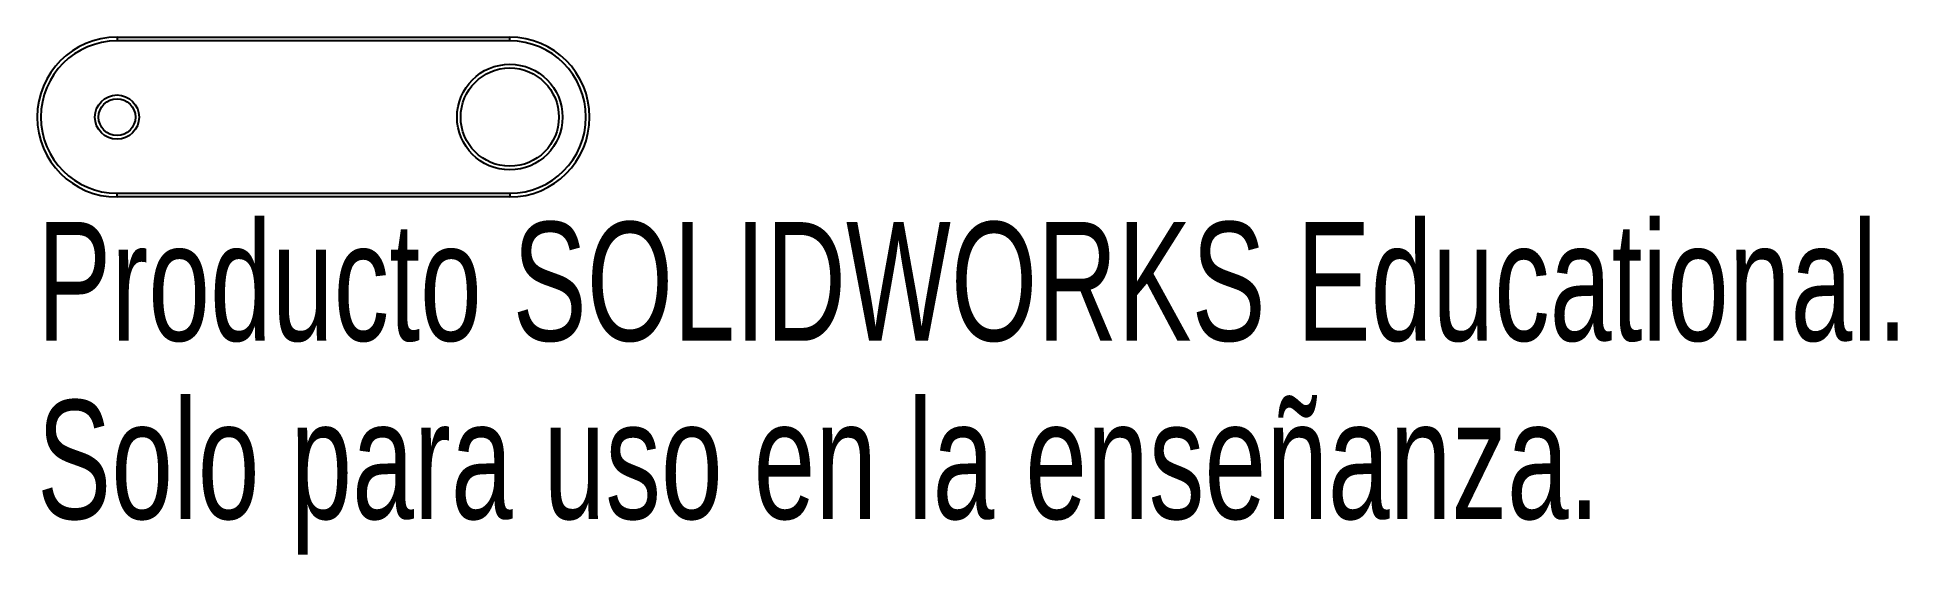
# Model space of a CAD drawing. Header units: millimetres. Extents: x -11.2 to 64.5, y -17.8 to 3.2.
import ezdxf

# ---------------------------------------------------------------- set-up
doc = ezdxf.new("R2010")
doc.units = ezdxf.units.MM
doc.styles.add('SLDTEXTSTYLE0', font='TXT', dxfattribs={"width": 0.7})

msp = doc.modelspace()

# ---------------------------------------------------------------- linework, layer by layer
at = {"color": 7, "linetype": 'Continuous', "lineweight": 25}
for p, q in [((-8, 3.25), (-8, 3.1)), ((-8, 3.25), (8, 3.25)), ((8, 3.1), (-8, 3.1)), ((8, 3.1), (8, 3.25)), ((-8, -3.1), (8, -3.1)), ((-8, -3.25), (-8, -3.1)), ((8, -3.25), (-8, -3.25)), ((8, -3.1), (8, -3.25))]:
    msp.add_line(p, q, dxfattribs=at)
for centre, radius in [((8, 0), 2.15), ((8, 0), 2), ((-8, 0), 0.9), ((-8, 0), 0.75)]:
    msp.add_circle(centre, radius, dxfattribs=at)
for centre, radius, start, end in [((-8, 0), 3.25, 90, 270), ((-8, 0), 3.1, 90, 270), ((8, 0), 3.25, 270, 90), ((8, 0), 3.1, 270, 90)]:
    msp.add_arc(centre, radius, start, end, dxfattribs=at)

# ---------------------------------------------------------------- texts
at = {"color": 7, "linetype": 'Continuous', "char_height": 4.83362, "attachment_point": 1, "style": 'SLDTEXTSTYLE0'}
for s, insert in [('Producto SOLIDWORKS Educational.', (-11.25, -4.27)), ('Solo para uso en la enseñanza.', (-11.25, -11.52))]:
    msp.add_mtext(s, dxfattribs=dict(at, insert=insert))

doc.saveas('drawing.dxf')
